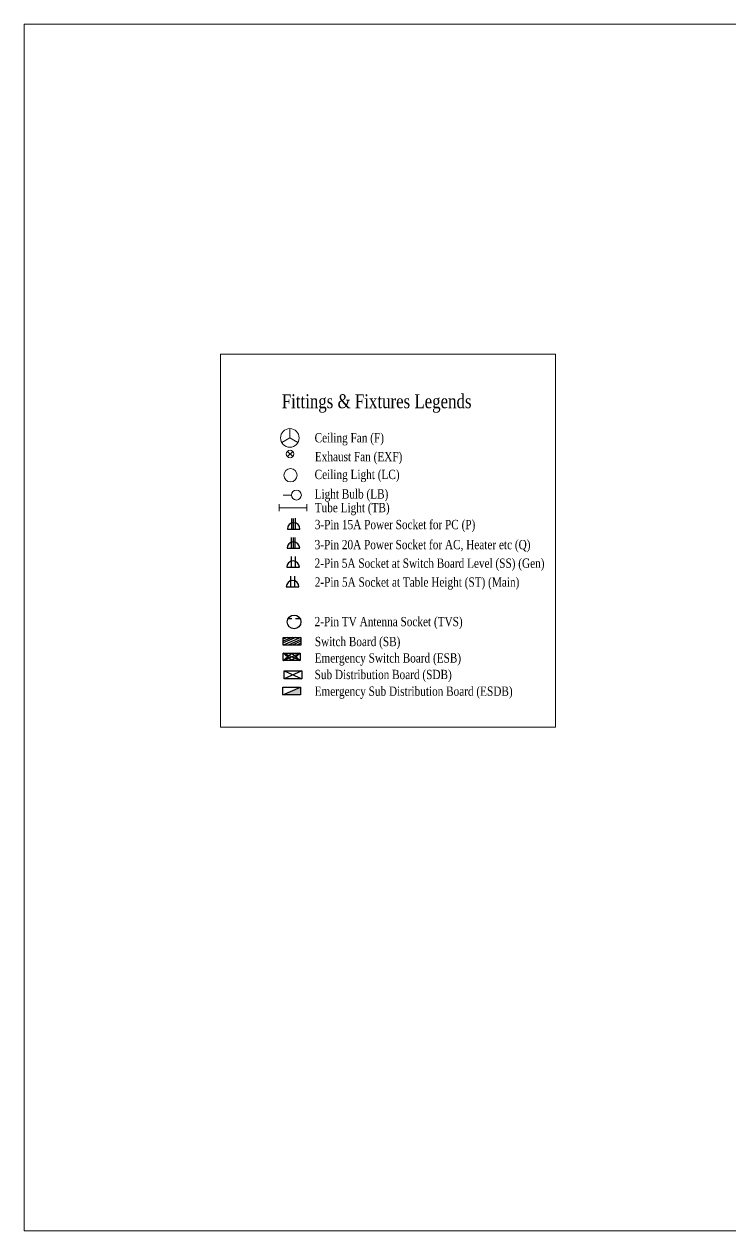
# Model space of a CAD drawing. Header units: inches. Extents: x -13742749 to 88736, y -40897 to 32194776.
# Drawn here: x -1082 to -172, y 26276580 to 26278137 of the extents above; entities that cross this region are included whole.
import ezdxf

# ---------------------------------------------------------------- set-up
doc = ezdxf.new("R2010")
doc.units = ezdxf.units.IN
doc.header["$LTSCALE"] = 10
doc.header["$MEASUREMENT"] = 0
for name, color, linetype, lineweight in [('Fan (mine)', 210, 'Continuous', 13), ('Light (mine)', 80, 'Continuous', 13), ('Text Legends (Mine)', 7, 'Continuous', 35), ('Text_My', 7, 'Continuous', 13)]:
    doc.layers.add(name, color=color, linetype=linetype, lineweight=lineweight)
doc.layers.add('Switchboard & Socket (Mine)', color=4, linetype='Continuous')
doc.layers.add('Switchboard and Socket (mine)', color=41, linetype='Continuous')
doc.styles.get("Standard").update_dxf_attribs({"font": 'times.ttf', "width": 0.8})

# ---------------------------------------------------------------- blocks, each defined once
blk = doc.blocks.new('Tube Light')
at = {"layer": 'Light (mine)', "linetype": 'Continuous'}
for p, q in [((-36, 4.5), (-36, -4.5)), ((0, 0), (-36, 0)), ((0, 4.5), (0, -4.5))]:
    blk.add_line(p, q, dxfattribs=at)
blk = doc.blocks.new('Ceiling Fan')
at = {"layer": 'Fan (mine)', "linetype": 'Continuous', "ltscale": 10}
for q in [(-10.4, -6), (0, 12), (10.4, -6)]:
    blk.add_line((0, 0), q, dxfattribs=at)
blk.add_circle((0, 0), 12, dxfattribs=at)
blk.add_circle((0, 0), 12, dxfattribs=at)
blk = doc.blocks.new('Exhaust fan')
at = {"layer": 'Fan (mine)', "linetype": 'Continuous', "ltscale": 10}
for p, q in [((-6.8, 6.8), (0, 0)), ((0, 6.8), (-6.8, 0))]:
    blk.add_line(p, q, dxfattribs=at)
at = {"layer": 'Fan (mine)', "linetype": 'ByBlock'}
blk.add_circle((-3.4, 3.4), 4.83, dxfattribs=at)
blk = doc.blocks.new('Ceiling light')
at = {"layer": 'Light (mine)', "linetype": 'ByBlock'}
blk.add_circle((0, 8.5), 8.53, dxfattribs=at)
blk = doc.blocks.new('Light Bulb')
at = {"layer": 'Light (mine)'}
blk.add_line((10.7, 0), (0, 0), dxfattribs=at)
at = {"layer": 'Light (mine)', "linetype": 'Continuous'}
blk.add_circle((17.1, 0), 6.4, dxfattribs=at)
blk = doc.blocks.new('Emergency Sub Distribution Board')
at = {"layer": 'Switchboard & Socket (Mine)', "ltscale": 10}
blk.add_hatch(color=256, dxfattribs=at).paths.add_polyline_path([(22.7, -10.1), (22.7, 0), (0, -10.1)])
blk.add_line((0, -10.1), (22.7, 0), dxfattribs=at)
at = {"layer": 'Switchboard & Socket (Mine)', "linetype": 'Continuous'}
blk.add_lwpolyline([(0, 0), (22.7, 0), (22.7, -10.1), (0, -10.1)], close=True, dxfattribs=at)
blk = doc.blocks.new('Tv Socket')
at = {"layer": 'Switchboard and Socket (mine)', "linetype": 'Continuous', "ltscale": 10}
for p, q in [((-4.4, 7.6), (-4.4, 2.7)), ((-4.4, -1.7), (-4.4, -7.6))]:
    blk.add_line(p, q, dxfattribs=at)
at = {"layer": 'Switchboard and Socket (mine)', "linetype": 'ByBlock'}
blk.add_circle((-8.8, 0), 8.85, dxfattribs=at)
blk = doc.blocks.new('switch board')
at = {"layer": 'Switchboard and Socket (mine)', "linetype": 'Continuous'}
for p, q in [((-16.6, -10.1), (6.1, 0)), ((-16.6, -5), (-5.3, 0)), ((-16.6, -7.3), (0, 0)), ((-16.6, -2.4), (-11.3, 0)), ((-10, -10.1), (6.1, -2.8)), ((-5.3, -10.1), (6.1, -5)), ((1, -10.1), (6.1, -7.6))]:
    blk.add_line(p, q, dxfattribs=at)
blk.add_lwpolyline([(-16.6, 0), (6.1, 0), (6.1, -10.1), (-16.6, -10.1)], close=True, dxfattribs=at)
blk = doc.blocks.new('Emergency')
at = {"layer": 'Switchboard and Socket (mine)', "linetype": 'Continuous', "ltscale": 10}
for p, q in [((-10.9, 0), (0, 9.1)), ((0, 0), (-10.9, 9.1)), ((-10.9, 0), (10.9, 9.1)), ((10.9, 0), (-10.9, 9.1)), ((0, 9.1), (10.9, 0)), ((10.9, 9.1), (0, 0))]:
    blk.add_line(p, q, dxfattribs=at)
blk.add_lwpolyline([(-10.9, 9.1), (10.9, 9.1), (10.9, 0), (-10.9, 0)], close=True, dxfattribs=at)
blk = doc.blocks.new('Main Distribution Board')
at = {"layer": 'Switchboard and Socket (mine)', "linetype": 'ByBlock'}
for p, q in [((-11.4, 0), (11.4, -10.1)), ((11.4, 0), (-11.4, -10.1))]:
    blk.add_line(p, q, dxfattribs=at)
blk.add_lwpolyline([(-11.4, 0), (11.4, 0), (11.4, -10.1), (-11.4, -10.1)], close=True, dxfattribs=at)

msp = doc.modelspace()

# ---------------------------------------------------------------- linework, layer by layer
at = {"layer": 'Switchboard and Socket (mine)', "ltscale": 10}
for p, q in [((-737.09932, 26277485.70768), (-737.09932, 26277499.46268)), ((-734.84441, 26277485.70768), (-734.84441, 26277499.51183)), ((-732.46807, 26277485.70768), (-732.46807, 26277499.57503)), ((-742.96014, 26277485.70768), (-726.72868, 26277485.70768)), ((-737.42175, 26277461.05717), (-737.42175, 26277474.81217)), ((-735.16684, 26277461.05717), (-735.16684, 26277474.86132)), ((-732.7905, 26277461.05717), (-732.7905, 26277474.92451)), ((-743.28257, 26277461.05717), (-727.05111, 26277461.05717)), ((-743.65222, 26277436.38559), (-727.42077, 26277436.38559)), ((-737.7914, 26277436.38559), (-737.7914, 26277450.14059)), ((-732.65348, 26277436.38559), (-732.65348, 26277450.25293)), ((-738.4237, 26277411.18213), (-738.4237, 26277424.93713)), ((-733.28578, 26277411.18213), (-733.28578, 26277425.04947)), ((-744.28452, 26277411.18213), (-728.05306, 26277411.18213))]:
    msp.add_line(p, q, dxfattribs=at)
for centre in [(-734.84441, 26277485.70768), (-735.16684, 26277461.05717), (-735.5365, 26277436.38559), (-736.16879, 26277411.18213)]:
    msp.add_arc(centre, 8.11573, 0, 180, dxfattribs=at)
at = {"layer": 'Text_My', "ltscale": 10}
for points in [[(-1082.34631, 26278137.22787), (3644.42267, 26278137.22787), (3644.42267, 26276580.07422), (-1082.34631, 26276580.07422)], [(-829.14903, 26277711.47678), (-397.12005, 26277711.47678), (-397.12005, 26277229.93949), (-829.14903, 26277229.93949)]]:
    msp.add_lwpolyline(points, close=True, dxfattribs=at)

# ---------------------------------------------------------------- block references
at = {"layer": 'Fan (mine)', "linetype": 'ByBlock'}
for name, p in [('Ceiling Fan', (-739.75337, 26277603.25203)), ('Exhaust fan', (-736.10579, 26277579.14813))]:
    msp.add_blockref(name, p, dxfattribs=at)
at = {"layer": 'Light (mine)', "linetype": 'ByBlock'}
for name, p in [('Ceiling light', (-738.98289, 26277546.61524)), ('Light Bulb', (-748.37397, 26277529.56407)), ('Tube Light', (-717.67211, 26277513.09399))]:
    msp.add_blockref(name, p, dxfattribs=at)
at = {"layer": 'Switchboard & Socket (Mine)', "linetype": 'ByBlock'}
msp.add_blockref('Emergency Sub Distribution Board', (-748.81439, 26277281.66127), dxfattribs=at)
at = {"layer": 'Switchboard and Socket (mine)', "linetype": 'ByBlock'}
for name, p, rotation in [('Tv Socket', (-734.3064, 26277374.60173), 90), ('switch board', (-742.09582, 26277335.86117), 180)]:
    msp.add_blockref(name, p, dxfattribs=dict(at, rotation=rotation))
for name, p in [('Emergency', (-737.33677, 26277316.26258)), ('Main Distribution Board', (-735.7971, 26277302.57814))]:
    msp.add_blockref(name, p, dxfattribs=at)

# ---------------------------------------------------------------- texts
at = {"layer": 'Text Legends (Mine)', "linetype": 'ByBlock', "ltscale": 10, "attachment_point": 1}
for s, insert, char_height, width in [('{\\fTimes New Roman|b0|i0|c0|p18;Fittings & Fixtures Legends}', (-750.19085, 26277659.628), 18, 244.0855407), ('{\\fTimes New Roman|b0|i0|c0|p18;Ceiling Fan (F)}', (-707.7898, 26277609.52442), 12, 102.5091894), ('{\\fTimes New Roman|b0|i0|c0|p18;Exhaust Fan (EXF)}', (-707.48079, 26277585.14935), 12, 109.8960455), ('Ceiling Light (LC)', (-707.7898, 26277562.16044), 12, 114.9548242), ('{\\fTimes New Roman|b0|i0|c0|p18;Light Bulb (LB)}', (-707.7898, 26277537.03853), 12, 114.9548242), ('Tube Light (TB)', (-707.647, 26277519.35826), 12, 114.9548242), ('{\\fTimes New Roman|b0|i0|c0|p18;3-Pin 15A Power Socket for PC (P)}', (-707.58274, 26277497.52803), 12, 205.9787257), ('{\\fTimes New Roman|b0|i0|c0|p18;3-Pin 20A Power Socket for AC, Heater etc (Q)}', (-707.70333, 26277471.64844), 12, 273.0641678), ('2-Pin 5A Socket at Switch Board Level (SS) (Gen)', (-707.7898, 26277447.65877), 12, 300.3491507), ('2-Pin 5A Socket at Table Height (ST) (Main)', (-707.60733, 26277423.31324), 12, 273.0641678), ('{\\fTimes New Roman|b0|i0|c0|p18;2-Pin TV Antenna Socket (TVS)}', (-707.79575, 26277372.30862), 12, 273.0641678), ('{\\fTimes New Roman|b0|i0|c0|p18;Switch Board (SB)}', (-707.58353, 26277346.57101), 12, 273.0641678), ('{\\fTimes New Roman|b0|i0|c0|p18;Emergency Switch Board (ESB)}', (-707.78782, 26277325.37223), 12, 273.0641678), ('{\\fTimes New Roman|b0|i0|c0|p18;Sub Distribution Board (SDB)}', (-707.7898, 26277304.04032), 12, 273.0641678), ('{\\fTimes New Roman|b0|i0|c0|p18;Emergency Sub Distribution Board (ESDB)}', (-707.7898, 26277282.48781), 12, 273.0641678)]:
    msp.add_mtext(s, dxfattribs=dict(at, insert=insert, char_height=char_height, width=width))

doc.saveas('drawing.dxf')
